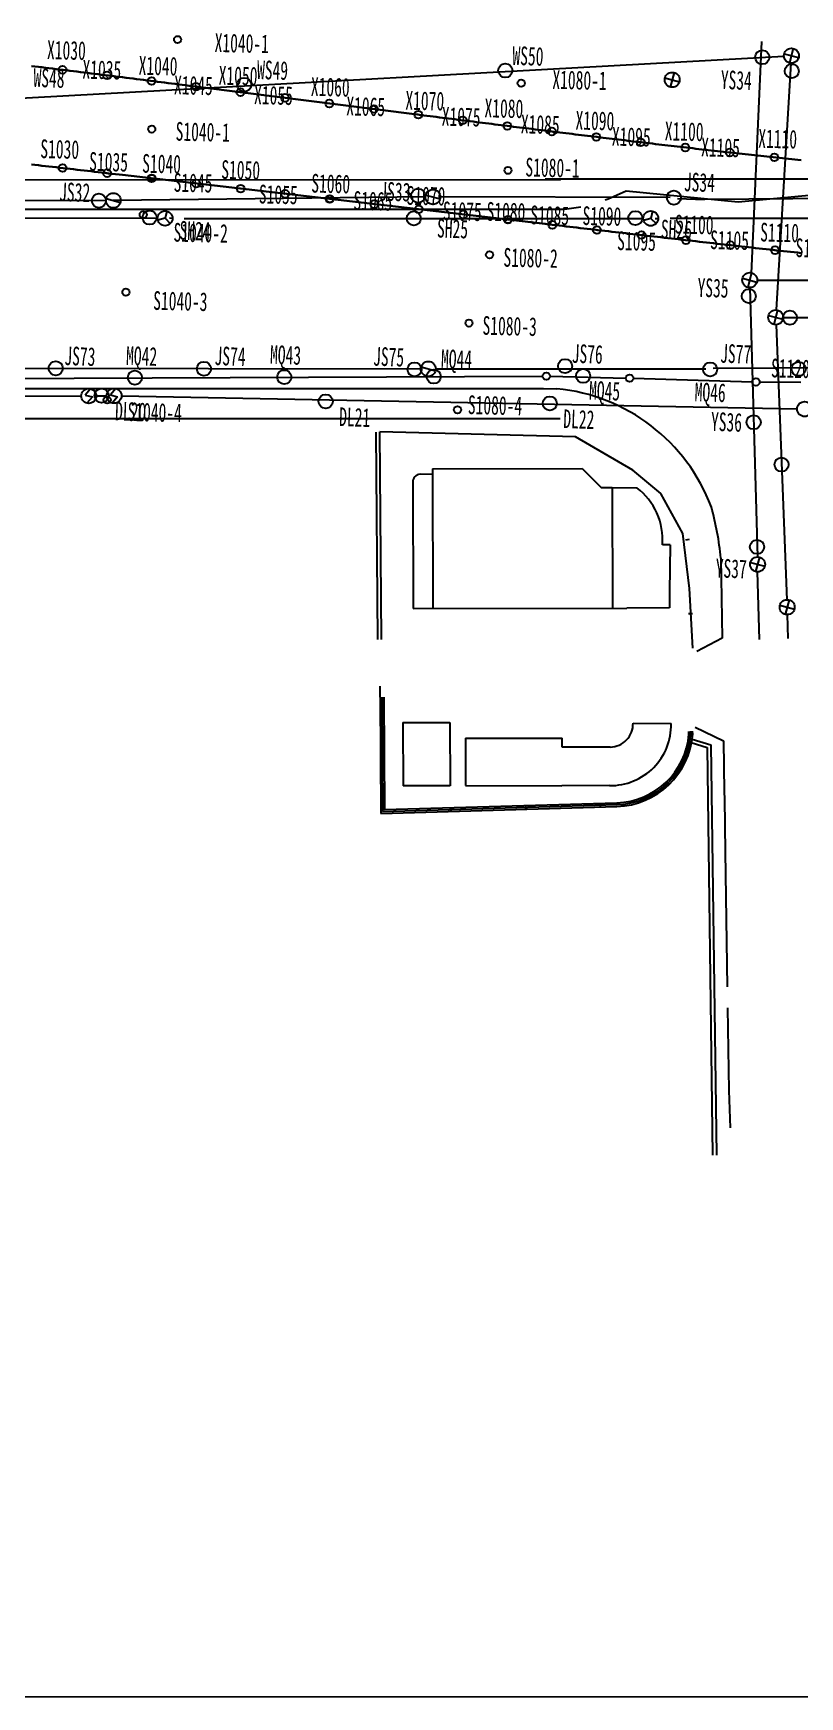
# Model space of a CAD drawing. Header units: inches. Extents: x 0 to 606, y 0 to 141.
# Drawn here: x 498.7 to 539.8, y 0 to 89.1 of the extents above; entities that cross this region are included whole.
import ezdxf
from ezdxf.enums import TextEntityAlignment as Align

# ---------------------------------------------------------------- set-up
doc = ezdxf.new("R2010")
doc.units = ezdxf.units.IN
doc.header["$MEASUREMENT"] = 0
for name, pattern in [('CENTER2', [1.125, 0.75, -0.125, 0.125, -0.125]), ('CONTINOUS', [0]), ('DASH4', [2.5, 2, -0.5])]:
    doc.linetypes.add(name, pattern=pattern)
for name, color, linetype in [('地表沉降（上行线）', 7, 'CENTER2'), ('地表沉降（下行线）', 7, 'CENTER2'), ('管线沉降（上水）', 7, 'CENTER2'), ('管线沉降（上话）', 7, 'CENTER2'), ('管线沉降（污水）', 7, 'CENTER2'), ('管线沉降（煤气）', 7, 'CENTER2'), ('管线沉降（电力）', 7, 'CENTER2'), ('管线沉降（雨水）', 7, 'CENTER2')]:
    doc.layers.add(name, color=color, linetype=linetype)
doc.styles.add('宋体', font='', dxfattribs={"width": 0.72, "height": 1})
doc.styles.get('宋体').set_extended_font_data('SimSun')
doc.linetypes.add('444', pattern='A,4.5,[145,AAA.SHX,S=1,R=0,X=0,Y=1],4.5,-0.5,[146,AAA.SHX,S=1,R=0,X=0,Y=0],-0.5', length=10)

msp = doc.modelspace()

# ---------------------------------------------------------------- linework, layer by layer
at = {"color": 4, "extrusion": (1.25251e-05, -1.70425e-08, 1)}
for p, q in [((537.178, 76.222, 1.56), (537.732, 88.647, 1.56)), ((537.486, 75.874, -0.007), (550.694, 75.859, -0.007)), ((537.097, 75.475, -0.007), (537.496, 61.048, -0.007)), ((537.489, 60.249, 1.563), (537.6, 56.62, 1.563))]:
    msp.add_line(p, q, dxfattribs=at)
at = {"extrusion": (1.25251e-05, -1.70425e-08, 1)}
for p, q in [((539.421, 88.278, 1.519), (539.218, 87.504, 1.519)), ((479.918, 84.633, -0.006), (538.92, 87.869, -0.007)), ((539.295, 87.491, -0.007), (538.503, 74.279, -0.007)), ((538.933, 87.993, 1.519), (539.706, 87.789, 1.519)), ((532.548, 86.704, 1.475), (533.322, 86.5, 1.475)), ((533.037, 86.989, 1.475), (532.833, 86.215, 1.475)), ((475.94, 80.199, -0.006), (502.614, 80.138, -0.006)), ((502.627, 80.241, -0.006), (503.401, 80.037, -0.006)), ((519.725, 80.326, -0.007), (503.014, 80.139, -0.006)), ((519.738, 80.432, 1.663), (520.512, 80.228, 1.663)), ((532.825, 80.292, -0.007), (520.525, 80.329, -0.007)), ((533.217, 80.238, 1.538), (534.674, 80.198, 1.538)), ((549.273, 80.283, -0.007), (534.674, 80.198, -0.007)), ((505.884, 79.571, 1.911), (505.782, 79.184, 1.911)), ((531.889, 79.568, 1.554), (531.787, 79.181, 1.554)), ((481.116, 79.275, -0.006), (505.382, 79.186, -0.006)), ((505.782, 79.184, 1.911), (505.396, 79.079, 1.911)), ((505.782, 79.184, 1.911), (506.066, 78.903, 1.911)), ((506.182, 79.183, -0.006), (506.014, 79.184, -0.006)), ((506.814, 79.182, -0.006), (531.387, 79.182, -0.007)), ((531.787, 79.181, 1.554), (531.401, 79.076, 1.554)), ((531.787, 79.181, 1.554), (532.071, 78.9, 1.554)), ((532.028, 79.177, -0.007), (532.187, 79.174, -0.007)), ((550.429, 79.173, -0.007), (532.828, 79.169, -0.007)), ((536.699, 75.976, 1.56), (537.473, 75.773, 1.56)), ((537.188, 76.261, 1.56), (536.984, 75.488, 1.56)), ((538.092, 73.982, 1.556), (538.866, 73.778, 1.556)), ((538.581, 74.267, 1.556), (538.377, 73.493, 1.556)), ((538.495, 73.481, -0.007), (539.075, 58.757, -0.007)), ((538.879, 73.88, -0.007), (557.706, 73.86, -0.007)), ((476.281, 71.185, -0.006), (519.477, 71.12, -0.006)), ((479.095, 70.517, -0.006), (525.998, 70.728, -0.007)), ((519.49, 71.222, 1.594), (520.263, 71.018, 1.593)), ((520.277, 71.12, -0.007), (534.736, 71.117, -0.007)), ((526.398, 70.724, -0.007), (530.456, 70.626, -0.007)), ((530.856, 70.615, -0.007), (537.218, 70.426, -0.007)), ((535.132, 71.155, 1.537), (551.652, 71.248, 1.536)), ((537.618, 70.419, -0.007), (539.832, 70.414, -0.007)), ((473.049, 69.57, -0.006), (501.297, 69.668, -0.006)), ((501.799, 70.056, 2.073), (501.504, 69.72, 2.073)), ((501.504, 69.72, 2.073), (501.891, 69.619, 2.073)), ((501.891, 69.619, 2.073), (501.595, 69.283, 2.073)), ((502.097, 69.672, -0.006), (502.651, 69.676, -0.006)), ((503.153, 70.065, 2.048), (502.858, 69.729, 2.048)), ((502.858, 69.729, 2.048), (503.245, 69.628, 2.048)), ((503.245, 69.628, 2.048), (502.949, 69.292, 2.048)), ((503.451, 69.671, -0.006), (539.625, 68.975, -0.007)), ((537.12, 60.75, 1.563), (537.894, 60.546, 1.563)), ((537.609, 61.035, 1.563), (537.405, 60.262, 1.563)), ((538.704, 58.459, 1.546), (539.478, 58.255, 1.546)), ((539.193, 58.744, 1.546), (538.989, 57.971, 1.546)), ((539.091, 57.957, 1.546), (539.121, 56.675, 1.546))]:
    msp.add_line(p, q, dxfattribs=at)
at = {"extrusion": (-1.61507e-06, 0.000449265, 1)}
for p, q in [((539.421, 88.278, 1.519), (539.218, 87.504, 1.519)), ((539.421, 88.278, 1.519), (539.218, 87.504, 1.519)), ((538.933, 87.993, 1.519), (539.706, 87.789, 1.519)), ((538.933, 87.993, 1.519), (539.706, 87.789, 1.519))]:
    msp.add_line(p, q, dxfattribs=at)
at = {"color": 150, "linetype": 'CONTINOUS', "lineweight": 30}
for p, q in [((498.632, 87.341), (498.82, 87.318)), ((498.82, 87.318), (499.007, 87.295)), ((499.007, 87.295), (499.195, 87.272)), ((499.195, 87.272), (499.382, 87.249)), ((499.382, 87.249), (499.57, 87.226)), ((499.57, 87.226), (499.757, 87.203)), ((499.757, 87.203), (499.945, 87.18)), ((499.945, 87.18), (500.132, 87.157)), ((500.132, 87.157), (500.32, 87.134)), ((500.32, 87.134), (500.507, 87.111)), ((500.507, 87.111), (500.694, 87.088)), ((500.694, 87.088), (500.882, 87.064)), ((500.882, 87.064), (501.069, 87.041)), ((501.069, 87.041), (501.257, 87.018)), ((501.257, 87.018), (501.444, 86.995)), ((501.444, 86.995), (501.632, 86.971)), ((501.632, 86.971), (501.819, 86.948)), ((501.819, 86.948), (502.007, 86.924)), ((502.007, 86.924), (502.194, 86.901)), ((502.194, 86.901), (502.381, 86.878)), ((502.381, 86.878), (502.569, 86.854)), ((502.569, 86.854), (502.756, 86.831)), ((502.756, 86.831), (502.944, 86.807)), ((502.944, 86.807), (503.131, 86.784)), ((503.131, 86.784), (503.319, 86.76)), ((503.319, 86.76), (503.506, 86.737)), ((503.506, 86.737), (503.693, 86.713)), ((503.693, 86.713), (503.881, 86.69)), ((503.881, 86.69), (504.068, 86.666)), ((504.068, 86.666), (504.256, 86.643)), ((504.256, 86.643), (504.443, 86.619)), ((504.443, 86.619), (504.63, 86.595)), ((504.63, 86.595), (504.818, 86.572)), ((504.818, 86.572), (505.005, 86.548)), ((505.005, 86.548), (505.193, 86.524)), ((505.193, 86.524), (505.38, 86.501)), ((505.38, 86.501), (505.567, 86.477)), ((505.567, 86.477), (505.755, 86.453)), ((505.755, 86.453), (505.942, 86.43)), ((505.942, 86.43), (506.13, 86.406)), ((506.13, 86.406), (506.317, 86.382)), ((506.317, 86.382), (506.504, 86.359)), ((506.504, 86.359), (506.692, 86.335)), ((506.692, 86.335), (506.879, 86.311)), ((506.879, 86.311), (507.067, 86.288)), ((507.067, 86.288), (507.254, 86.264)), ((507.254, 86.264), (507.441, 86.24)), ((507.441, 86.24), (507.629, 86.216)), ((507.629, 86.216), (507.816, 86.193)), ((507.816, 86.193), (507.816, 86.193)), ((507.816, 86.193), (519.146, 84.759)), ((519.146, 84.759), (519.312, 84.738)), ((519.312, 84.738), (519.477, 84.717)), ((519.477, 84.717), (519.642, 84.696)), ((519.642, 84.696), (519.808, 84.675)), ((519.808, 84.675), (519.973, 84.654)), ((519.973, 84.654), (520.138, 84.633)), ((520.138, 84.633), (520.304, 84.612)), ((520.304, 84.612), (520.469, 84.591)), ((520.469, 84.591), (520.634, 84.57)), ((520.634, 84.57), (520.8, 84.549)), ((520.8, 84.549), (520.965, 84.529)), ((520.965, 84.529), (521.13, 84.508)), ((521.13, 84.508), (521.296, 84.487)), ((521.296, 84.487), (521.461, 84.466)), ((521.461, 84.466), (521.626, 84.445)), ((521.626, 84.445), (521.792, 84.424)), ((521.792, 84.424), (521.957, 84.403)), ((521.957, 84.403), (522.122, 84.382)), ((522.122, 84.382), (522.288, 84.362)), ((522.288, 84.362), (522.453, 84.341)), ((522.453, 84.341), (522.619, 84.32)), ((522.619, 84.32), (522.784, 84.299)), ((522.784, 84.299), (522.949, 84.278)), ((522.949, 84.278), (523.115, 84.258)), ((523.115, 84.258), (523.28, 84.237)), ((523.28, 84.237), (523.445, 84.216)), ((523.445, 84.216), (523.611, 84.195)), ((523.611, 84.195), (523.776, 84.174)), ((523.776, 84.174), (523.942, 84.154)), ((523.942, 84.154), (524.107, 84.133)), ((524.107, 84.133), (524.272, 84.112)), ((524.272, 84.112), (524.438, 84.092)), ((524.438, 84.092), (524.603, 84.071)), ((524.603, 84.071), (524.768, 84.05)), ((524.768, 84.05), (524.934, 84.03)), ((524.934, 84.03), (525.099, 84.009)), ((525.099, 84.009), (525.265, 83.988)), ((525.265, 83.988), (525.43, 83.968)), ((525.43, 83.968), (525.595, 83.947)), ((525.595, 83.947), (525.761, 83.927)), ((525.761, 83.927), (525.926, 83.906)), ((525.926, 83.906), (526.092, 83.886)), ((526.092, 83.886), (526.257, 83.865)), ((526.257, 83.865), (526.422, 83.845)), ((526.422, 83.845), (526.588, 83.824)), ((526.588, 83.824), (526.753, 83.804)), ((526.753, 83.804), (526.919, 83.783)), ((526.919, 83.783), (527.084, 83.763)), ((527.084, 83.763), (527.249, 83.743)), ((527.249, 83.743), (527.415, 83.722)), ((527.415, 83.722), (527.58, 83.702)), ((527.58, 83.702), (527.746, 83.682)), ((527.746, 83.682), (527.911, 83.661)), ((527.911, 83.661), (528.077, 83.641)), ((528.077, 83.641), (528.242, 83.621)), ((528.242, 83.621), (528.407, 83.601)), ((528.407, 83.601), (528.573, 83.581)), ((528.573, 83.581), (528.738, 83.56)), ((528.738, 83.56), (528.904, 83.54)), ((528.904, 83.54), (529.069, 83.52)), ((529.069, 83.52), (529.235, 83.5)), ((529.235, 83.5), (529.4, 83.48)), ((529.4, 83.48), (529.566, 83.46)), ((529.566, 83.46), (529.731, 83.44)), ((529.731, 83.44), (529.897, 83.42)), ((529.897, 83.42), (530.062, 83.4)), ((530.062, 83.4), (530.227, 83.381)), ((530.227, 83.381), (530.393, 83.361)), ((530.393, 83.361), (530.558, 83.341)), ((530.558, 83.341), (530.724, 83.321)), ((530.724, 83.321), (530.889, 83.301)), ((530.889, 83.301), (531.055, 83.282)), ((531.055, 83.282), (531.22, 83.262)), ((531.22, 83.262), (531.386, 83.242)), ((531.386, 83.242), (531.551, 83.223)), ((531.551, 83.223), (531.717, 83.203)), ((531.717, 83.203), (531.882, 83.184)), ((531.882, 83.184), (532.048, 83.164)), ((532.048, 83.164), (532.214, 83.145)), ((532.214, 83.145), (532.379, 83.125)), ((532.379, 83.125), (532.545, 83.106)), ((532.545, 83.106), (532.71, 83.087)), ((532.71, 83.087), (532.876, 83.067)), ((532.876, 83.067), (533.041, 83.048)), ((533.041, 83.048), (533.207, 83.029)), ((533.207, 83.029), (533.372, 83.01)), ((533.372, 83.01), (533.538, 82.99)), ((533.538, 82.99), (533.703, 82.971)), ((533.703, 82.971), (533.869, 82.952)), ((533.869, 82.952), (534.035, 82.933)), ((534.035, 82.933), (534.2, 82.914)), ((534.2, 82.914), (534.366, 82.895)), ((534.366, 82.895), (534.531, 82.877)), ((534.531, 82.877), (534.697, 82.858)), ((498.819, 82.047), (498.632, 82.069)), ((499.007, 82.026), (498.819, 82.047)), ((499.195, 82.004), (499.007, 82.026)), ((499.382, 81.983), (499.195, 82.004)), ((499.57, 81.961), (499.382, 81.983)), ((534.697, 82.858), (534.863, 82.839)), ((534.863, 82.839), (535.028, 82.82)), ((535.028, 82.82), (535.194, 82.801)), ((535.194, 82.801), (535.359, 82.783)), ((535.359, 82.783), (535.525, 82.764)), ((535.525, 82.764), (535.691, 82.746)), ((535.691, 82.746), (535.856, 82.727)), ((535.856, 82.727), (536.022, 82.709)), ((536.022, 82.709), (536.188, 82.69)), ((536.188, 82.69), (536.353, 82.672)), ((536.353, 82.672), (536.519, 82.654)), ((536.519, 82.654), (536.685, 82.635)), ((536.685, 82.635), (536.85, 82.617)), ((536.85, 82.617), (537.016, 82.599)), ((537.016, 82.599), (537.182, 82.581)), ((537.182, 82.581), (537.347, 82.563)), ((537.347, 82.563), (537.513, 82.545)), ((537.513, 82.545), (537.679, 82.527)), ((537.679, 82.527), (537.844, 82.509)), ((537.844, 82.509), (538.01, 82.491)), ((538.01, 82.491), (538.176, 82.473)), ((538.176, 82.473), (538.342, 82.456)), ((538.342, 82.456), (538.507, 82.438)), ((538.507, 82.438), (538.673, 82.42)), ((538.673, 82.42), (538.839, 82.403)), ((538.839, 82.403), (539.004, 82.385)), ((539.004, 82.385), (539.17, 82.368)), ((539.17, 82.368), (539.336, 82.35)), ((539.336, 82.35), (539.502, 82.333)), ((539.502, 82.333), (539.668, 82.316)), ((539.668, 82.316), (539.833, 82.299)), ((499.758, 81.94), (499.57, 81.961)), ((499.945, 81.918), (499.758, 81.94)), ((500.133, 81.896), (499.945, 81.918)), ((500.321, 81.875), (500.133, 81.896)), ((500.508, 81.853), (500.321, 81.875)), ((500.696, 81.831), (500.508, 81.853)), ((500.884, 81.81), (500.696, 81.831)), ((501.071, 81.788), (500.884, 81.81)), ((501.259, 81.766), (501.071, 81.788)), ((501.446, 81.744), (501.259, 81.766)), ((501.634, 81.723), (501.446, 81.744)), ((501.822, 81.701), (501.634, 81.723)), ((502.009, 81.679), (501.822, 81.701)), ((502.197, 81.658), (502.009, 81.679)), ((502.385, 81.636), (502.197, 81.658)), ((502.572, 81.614), (502.385, 81.636)), ((502.76, 81.592), (502.572, 81.614)), ((502.948, 81.571), (502.76, 81.592)), ((503.135, 81.549), (502.948, 81.571)), ((503.323, 81.527), (503.135, 81.549)), ((503.51, 81.505), (503.323, 81.527)), ((526.14, 78.882), (503.51, 81.505)), ((503.51, 81.505), (503.51, 81.505)), ((526.328, 78.86), (526.14, 78.882)), ((526.516, 78.838), (526.328, 78.86)), ((526.703, 78.816), (526.516, 78.838)), ((526.891, 78.795), (526.703, 78.816)), ((527.079, 78.773), (526.891, 78.795)), ((527.266, 78.751), (527.079, 78.773)), ((527.454, 78.729), (527.266, 78.751)), ((527.642, 78.708), (527.454, 78.729)), ((527.829, 78.686), (527.642, 78.708)), ((528.017, 78.664), (527.829, 78.686)), ((528.204, 78.642), (528.017, 78.664)), ((528.392, 78.621), (528.204, 78.642)), ((528.58, 78.599), (528.392, 78.621)), ((528.767, 78.577), (528.58, 78.599)), ((528.955, 78.556), (528.767, 78.577)), ((529.143, 78.534), (528.955, 78.556)), ((529.33, 78.512), (529.143, 78.534)), ((529.518, 78.49), (529.33, 78.512)), ((529.706, 78.469), (529.518, 78.49)), ((529.893, 78.447), (529.706, 78.469)), ((530.081, 78.425), (529.893, 78.447)), ((530.268, 78.404), (530.081, 78.425)), ((530.456, 78.382), (530.268, 78.404)), ((530.644, 78.361), (530.456, 78.382)), ((530.831, 78.339), (530.644, 78.361)), ((531.019, 78.317), (530.831, 78.339)), ((531.207, 78.296), (531.019, 78.317)), ((531.394, 78.274), (531.207, 78.296)), ((531.582, 78.253), (531.394, 78.274)), ((531.77, 78.231), (531.582, 78.253)), ((531.957, 78.21), (531.77, 78.231)), ((532.145, 78.188), (531.957, 78.21)), ((532.333, 78.167), (532.145, 78.188)), ((532.52, 78.145), (532.333, 78.167)), ((532.708, 78.124), (532.52, 78.145)), ((532.896, 78.102), (532.708, 78.124)), ((533.083, 78.081), (532.896, 78.102)), ((533.271, 78.059), (533.083, 78.081)), ((533.459, 78.038), (533.271, 78.059)), ((533.646, 78.017), (533.459, 78.038)), ((533.834, 77.995), (533.646, 78.017)), ((534.022, 77.974), (533.834, 77.995)), ((534.209, 77.953), (534.022, 77.974)), ((534.397, 77.931), (534.209, 77.953)), ((534.585, 77.91), (534.397, 77.931)), ((534.772, 77.889), (534.585, 77.91)), ((534.96, 77.868), (534.772, 77.889)), ((535.148, 77.846), (534.96, 77.868)), ((535.336, 77.825), (535.148, 77.846)), ((535.523, 77.804), (535.336, 77.825)), ((535.711, 77.783), (535.523, 77.804)), ((535.899, 77.762), (535.711, 77.783)), ((536.086, 77.741), (535.899, 77.762)), ((536.274, 77.72), (536.086, 77.741)), ((536.462, 77.699), (536.274, 77.72)), ((536.65, 77.678), (536.462, 77.699)), ((536.837, 77.657), (536.65, 77.678)), ((537.025, 77.636), (536.837, 77.657)), ((537.213, 77.615), (537.025, 77.636)), ((537.4, 77.594), (537.213, 77.615)), ((537.588, 77.573), (537.4, 77.594)), ((537.776, 77.552), (537.588, 77.573)), ((537.964, 77.532), (537.776, 77.552)), ((538.151, 77.511), (537.964, 77.532)), ((538.339, 77.49), (538.151, 77.511)), ((538.527, 77.469), (538.339, 77.49)), ((538.715, 77.449), (538.527, 77.469)), ((538.902, 77.428), (538.715, 77.449)), ((539.09, 77.407), (538.902, 77.428)), ((539.278, 77.387), (539.09, 77.407)), ((539.466, 77.366), (539.278, 77.387)), ((539.653, 77.346), (539.466, 77.366)), ((539.841, 77.325), (539.653, 77.346))]:
    msp.add_line(p, q, dxfattribs=at)
at = {"color": 253}
for p, q in [((526.953, 81.228), (473.133, 81.266)), ((529.502, 80.21), (529.351, 80.159)), ((530.47, 80.641), (529.502, 80.21)), ((536.476, 80.056), (530.47, 80.641)), ((544.892, 80.852), (536.476, 80.056)), ((526.466, 79.659), (472.351, 79.643)), ((527.179, 79.651), (526.466, 79.659)), ((528.043, 79.777), (527.179, 79.651)), ((536.476, 80.056), (536.476, 80.056)), ((470.104, 70.073), (525.744, 70.067)), ((525.744, 70.067), (526.048, 70.064)), ((526.048, 70.064), (526.754, 70.057)), ((526.936, 68.443), (469.585, 68.462)), ((517.178, 56.629), (517.086, 67.738)), ((517.378, 56.631), (517.286, 67.74)), ((520.104, 65.467), (519.443, 65.484)), ((520.103, 65.775), (528.111, 65.791)), ((520.103, 65.775), (520.104, 65.467)), ((520.104, 65.467), (520.128, 58.291)), ((528.111, 65.791), (529.128, 64.771)), ((519.053, 65.032), (519.076, 58.289)), ((529.128, 64.771), (529.724, 64.765)), ((529.724, 64.765), (529.746, 58.308)), ((529.724, 64.765), (531.041, 64.754)), ((532.819, 61.698), (532.411, 61.701)), ((532.819, 61.698), (532.8, 59.174)), ((533.841, 61.99), (533.647, 61.942)), ((535.537, 60.979), (535.606, 56.689)), ((519.076, 58.289), (530.516, 58.31)), ((534.017, 58.008), (533.817, 58.007)), ((535.606, 56.689), (534.258, 55.991)), ((517.297, 53.539), (517.293, 54.128)), ((517.297, 53.539), (517.332, 47.313)), ((517.397, 53.541), (517.432, 47.415)), ((517.497, 53.542), (517.531, 47.518)), ((518.522, 52.18), (521.039, 52.183)), ((518.522, 52.18), (518.525, 48.784)), ((521.039, 52.183), (521.041, 48.787)), ((530.84, 52.142), (532.88, 52.121)), ((533.833, 51.563), (533.832, 51.703)), ((533.933, 51.559), (533.932, 51.709)), ((534.033, 51.556), (534.032, 51.714)), ((534.158, 51.926), (535.678, 51.202)), ((517.308, 51.539), (517.508, 51.54)), ((521.876, 51.345), (521.87, 48.804)), ((521.876, 51.345), (527.041, 51.333)), ((527.04, 50.853), (527.041, 51.333)), ((529.617, 50.866), (527.04, 50.853)), ((533.947, 51.101), (534.811, 50.841)), ((534.005, 51.292), (535.009, 50.99)), ((534.811, 50.841), (535.102, 29.01)), ((535.009, 50.99), (535.302, 29.01)), ((535.678, 51.202), (535.725, 48.461)), ((532.785, 48.876), (532.646, 49.019)), ((521.041, 48.787), (518.525, 48.784)), ((521.87, 48.804), (527.023, 48.792)), ((529.586, 48.8), (527.023, 48.792)), ((535.725, 48.461), (535.736, 48.093)), ((517.331, 47.539), (517.531, 47.54)), ((517.332, 47.313), (529.976, 47.682)), ((517.432, 47.415), (529.974, 47.782)), ((517.531, 47.518), (529.971, 47.882)), ((521.104, 47.423), (521.099, 47.623)), ((525.103, 47.54), (525.097, 47.739)), ((529.101, 47.656), (529.095, 47.856)), ((535.736, 48.093), (535.772, 45.255)), ((535.772, 45.255), (535.878, 38.024)), ((535.898, 36.899), (535.96, 32.463))]:
    msp.add_line(p, q, dxfattribs=at)
at = {"linetype": 'Continuous', "extrusion": (1.25251e-05, -1.70425e-08, 1)}
msp.add_line((526.133, 81.303, -0.007), (550.143, 81.302, -0.007), dxfattribs=at)
at = {"ltscale": 0.5}
msp.add_line((527.754, 67.482), (517.286, 67.74), dxfattribs=at)
at = {"color": 253, "linetype": '444', "ltscale": 0.5}
for p, q in [((530.826, 65.693), (527.754, 67.482)), ((532.332, 64.443), (530.826, 65.693)), ((533.507, 62.3), (532.332, 64.443)), ((533.871, 59.359), (533.507, 62.3)), ((534.046, 56.164), (533.871, 59.359))]:
    msp.add_line(p, q, dxfattribs=at)
at = {"color": 253, "ltscale": 0.5}
for p, q in [((532.8, 59.174), (532.793, 58.314)), ((532.793, 58.314), (530.516, 58.31))]:
    msp.add_line(p, q, dxfattribs=at)
at = {"color": 253, "linetype": 'DASH4'}
msp.add_line((535.96, 32.463), (536.048, 29.987), dxfattribs=at)
at = {"lineweight": 9, "ltscale": 0.5}
for p, q in [((0, 0), (605.692, 0)), ((605.692, 0), (403.812, 0))]:
    msp.add_line(p, q, dxfattribs=at)
at = {"ltscale": 0.5}
for centre, radius in [((506.455, 88.757), 0.191), ((500.296, 87.137), 0.208), ((502.678, 86.841), 0.208), ((505.059, 86.541), 0.208), ((507.44, 86.24), 0.208), ((524.852, 86.422), 0.191), ((509.821, 85.939), 0.208), ((512.202, 85.638), 0.208), ((514.583, 85.336), 0.208), ((516.964, 85.035), 0.208), ((519.345, 84.733), 0.208), ((521.726, 84.432), 0.208), ((505.071, 83.961), 0.191), ((524.108, 84.133), 0.208), ((526.489, 83.836), 0.208), ((528.871, 83.544), 0.208), ((531.254, 83.258), 0.208), ((533.638, 82.979), 0.208), ((536.023, 82.709), 0.208), ((500.297, 81.877), 0.208), ((538.409, 82.448), 0.208), ((502.681, 81.601), 0.208), ((505.065, 81.325), 0.208), ((505.071, 81.326), 0.191), ((507.449, 81.049), 0.208), ((524.143, 81.75), 0.191), ((509.833, 80.772), 0.208), ((512.217, 80.496), 0.208), ((514.601, 80.219), 0.208), ((514.607, 80.22), 0.191), ((504.618, 79.379), 0.191), ((516.985, 79.943), 0.208), ((519.369, 79.667), 0.208), ((521.753, 79.39), 0.208), ((524.137, 79.114), 0.208), ((524.143, 79.115), 0.191), ((526.521, 78.837), 0.208), ((528.905, 78.561), 0.208), ((531.29, 78.286), 0.208), ((533.674, 78.013), 0.208), ((536.059, 77.744), 0.208), ((538.444, 77.478), 0.208), ((523.158, 77.231), 0.191), ((503.688, 75.229), 0.191), ((522.055, 73.571), 0.191), ((502.683, 69.455), 0.191), ((521.442, 68.93), 0.191)]:
    msp.add_circle(centre, radius, dxfattribs=at)
at = {"extrusion": (-1.61507e-06, 0.000449265, 1)}
msp.add_circle((539.319, 87.89, 1.557), 0.4, dxfattribs=at)
msp.add_circle((539.319, 87.89, 1.557), 0.4, dxfattribs=at)
at = {"extrusion": (1.25251e-05, -1.70425e-08, 1)}
for centre, radius in [((539.319, 87.891, 1.526), 0.4), ((532.935, 86.602, 1.482), 0.4), ((502.242, 80.13, 0), 0.378), ((503.014, 80.139, 0), 0.4), ((519.334, 80.389, 0), 0.378), ((520.125, 80.33, 1.669), 0.4), ((533.025, 80.291, 1.544), 0.378), ((504.957, 79.226, 0), 0.378), ((505.782, 79.184, 1.917), 0.4), ((519.1, 79.182, 0), 0.378), ((530.965, 79.197, 0), 0.378), ((531.787, 79.181, 1.561), 0.4), ((537.086, 75.874, 1.567), 0.4), ((538.479, 73.88, 1.563), 0.4), ((499.928, 71.151, -0.291), 0.378), ((507.868, 71.124, -1.269), 0.378), ((519.141, 71.089, -2.248), 0.378), ((519.877, 71.12, 1.6), 0.4), ((527.201, 71.267, -2.248), 0.378), ((534.965, 71.09, -2.248), 0.378), ((539.706, 71.121, 0), 0.378), ((504.167, 70.651, 0), 0.378), ((512.167, 70.679, 0), 0.378), ((520.167, 70.71, 0), 0.378), ((526.198, 70.729, 1.506), 0.2), ((528.167, 70.746, 0), 0.378), ((530.656, 70.621, 1.519), 0.2), ((537.418, 70.42, 1.552), 0.2), ((501.697, 69.669, 2.08), 0.4), ((502.387, 69.688, 0), 0.378), ((503.051, 69.678, 2.054), 0.4), ((514.383, 69.378, 0), 0.378), ((526.384, 69.268, 0), 0.378), ((540.025, 68.967, 1.536), 0.4), ((537.507, 60.648, 1.57), 0.4), ((539.091, 58.357, 1.552), 0.4)]:
    msp.add_circle(centre, radius, dxfattribs=at)
at = {"ltscale": 3, "extrusion": (1.25251e-05, -1.70425e-08, 1)}
for centre in [(524.002, 87.099, -0.595), (539.34, 87.069, -0.595), (510.023, 86.335, -0.595), (539.24, 73.863, -0.595), (538.79, 65.997, -2.173)]:
    msp.add_circle(centre, 0.378, dxfattribs=at)
at = {"color": 4, "extrusion": (1.25251e-05, -1.70425e-08, 1)}
for centre in [(537.761, 87.815, 0), (537.037, 75.019, -0.145), (537.297, 68.261, 0), (537.479, 61.583, 0)]:
    msp.add_circle(centre, 0.378, dxfattribs=at)
at = {"color": 253}
for centre, radius, start, end in [((525.822, 60.263), 9.838, 20.5699, 84.56229), ((519.475, 65.062), 0.423, 94.33256, 184.08401), ((528.94, 61.977), 3.482, 355.44829, 52.88668), ((520.464, 59.625), 15.133, 5.13353, 15.69748), ((529.598, 52.108), 1.242, 270.83894, 1.57581), ((529.614, 52.053), 3.266, 315.5501, 1.18473), ((529.854, 51.871), 3.991, 271.67377, 355.57591), ((529.854, 51.871), 4.091, 271.67377, 355.63524), ((529.854, 51.871), 4.191, 271.67377, 355.69243), ((529.602, 52.127), 3.328, 269.73772, 314.78987)]:
    msp.add_arc(centre, radius, start, end, dxfattribs=at)

# ---------------------------------------------------------------- texts
at = {"layer": '地表沉降（上行线）', "color": 7, "linetype": 'Continuous', "style": '宋体', "width": 0.61}
for s, p in [('S1040-1', (506.353, 83.847)), ('S1030', (499.109, 82.913)), ('S1035', (501.725, 82.232)), ('S1040', (504.562, 82.131)), ('S1050', (508.797, 81.798)), ('S1080-1', (525.079, 81.93)), ('S1045', (506.247, 81.11)), ('S1060', (513.617, 81.065)), ('S1055', (510.81, 80.485)), ('S1065', (515.873, 80.137)), ('S1070', (518.716, 80.414)), ('S1075', (520.659, 79.583)), ('S1080', (523, 79.557)), ('S1085', (525.343, 79.368)), ('S1090', (528.138, 79.329)), ('S1100', (533.075, 78.872)), ('S1040-2', (506.239, 78.439)), ('S1095', (529.991, 77.987)), ('S1105', (534.971, 78.038)), ('S1110', (537.65, 78.446)), ('S1080-2', (523.904, 77.097)), ('S1115', (539.546, 77.611)), ('S1040-3', (505.151, 74.784)), ('S1080-3', (522.783, 73.449)), ('S1120-3', (538.232, 71.168)), ('S1080-4', (521.999, 69.203)), ('S1040-4', (503.779, 68.831))]:
    msp.add_text(s, height=1, rotation=358.66959, dxfattribs=at).set_placement(p, align=Align.MIDDLE_LEFT)
at = {"layer": '地表沉降（下行线）', "color": 7, "linetype": 'Continuous', "style": '宋体', "width": 0.61}
for s, p in [('X1040-1', (508.441, 88.596)), ('X1030', (499.467, 88.211)), ('X1035', (501.363, 87.166)), ('X1040', (504.373, 87.376)), ('X1050', (508.657, 86.845)), ('X1045', (506.268, 86.331)), ('X1060', (513.595, 86.245)), ('X1080-1', (526.524, 86.62)), ('X1055', (510.553, 85.8)), ('X1065', (515.491, 85.2)), ('X1070', (518.653, 85.506)), ('X1080', (522.889, 85.098)), ('X1075', (520.6, 84.647)), ('X1085', (524.836, 84.239)), ('X1090', (527.762, 84.439)), ('X1095', (529.709, 83.58)), ('X1100', (532.541, 83.862)), ('X1110', (537.547, 83.466)), ('X1105', (534.488, 83.003))]:
    msp.add_text(s, height=1, rotation=358.66959, dxfattribs=at).set_placement(p, align=Align.MIDDLE_LEFT)
at = {"layer": '管线沉降（上水）', "extrusion": (1.25251e-05, -1.70425e-08, 1), "style": '宋体', "width": 0.61}
for s, p in [('JS32', (500.099, 80.111, 4.701)), ('JS33', (517.244, 80.14, 4.701)), ('JS34', (533.549, 80.64, 4.701)), ('JS73', (500.38, 71.328, 4.701)), ('JS74', (508.419, 71.328, 4.701)), ('JS75', (516.909, 71.297, 4.701)), ('JS76', (527.543, 71.449, 4.701)), ('JS77', (535.49, 71.456, 4.701))]:
    msp.add_text(s, height=1, rotation=358.10172, dxfattribs=at).set_placement(p)
at = {"layer": '管线沉降（上话）', "extrusion": (1.25251e-05, -1.70425e-08, 1), "style": '宋体', "width": 0.61}
for s, p in [('SH24', (506.544, 78.042, 3.146)), ('SH25', (520.333, 78.16, 3.146)), ('SH26', (532.314, 78.113, 3.146))]:
    msp.add_text(s, height=1, rotation=358.10172, dxfattribs=at).set_placement(p)
at = {"layer": '管线沉降（污水）', "extrusion": (1.25251e-05, -1.70425e-08, 1), "style": '宋体', "width": 0.61}
for s, p in [('WS50', (524.37, 87.405, 0.195)), ('WS49', (510.694, 86.647, 0.195)), ('WS48', (498.728, 86.224, 0.195))]:
    msp.add_text(s, height=1, rotation=358.10172, dxfattribs=at).set_placement(p)
at = {"layer": '管线沉降（煤气）', "extrusion": (1.25251e-05, -1.70425e-08, 1), "style": '宋体', "width": 0.61}
for s, p in [('MQ42', (503.684, 71.335, 6.603)), ('MQ43', (511.392, 71.393, 6.603)), ('MQ44', (520.546, 71.168, 6.603)), ('MQ45', (528.473, 69.474, 6.603)), ('MQ46', (534.126, 69.392, 6.603))]:
    msp.add_text(s, height=1, rotation=358.10172, dxfattribs=at).set_placement(p)
at = {"layer": '管线沉降（电力）', "extrusion": (1.25251e-05, -1.70425e-08, 1), "style": '宋体', "width": 0.61}
for s, p in [('DL20', (503.096, 68.371, 3.146)), ('DL21', (515.092, 68.061, 3.146)), ('DL22', (527.093, 67.951, 3.146))]:
    msp.add_text(s, height=1, rotation=358.10172, dxfattribs=at).set_placement(p)
at = {"layer": '管线沉降（雨水）', "color": 4, "extrusion": (1.25251e-05, -1.70425e-08, 1), "style": '宋体', "width": 0.61}
for s, p in [('YS34', (535.523, 86.113, 1.717)), ('YS35', (534.278, 74.985, 1.717)), ('YS36', (534.999, 67.805, 1.717)), ('YS37', (535.251, 59.952, 1.717))]:
    msp.add_text(s, height=1, rotation=358.10172, dxfattribs=at).set_placement(p)

doc.saveas('drawing.dxf')
